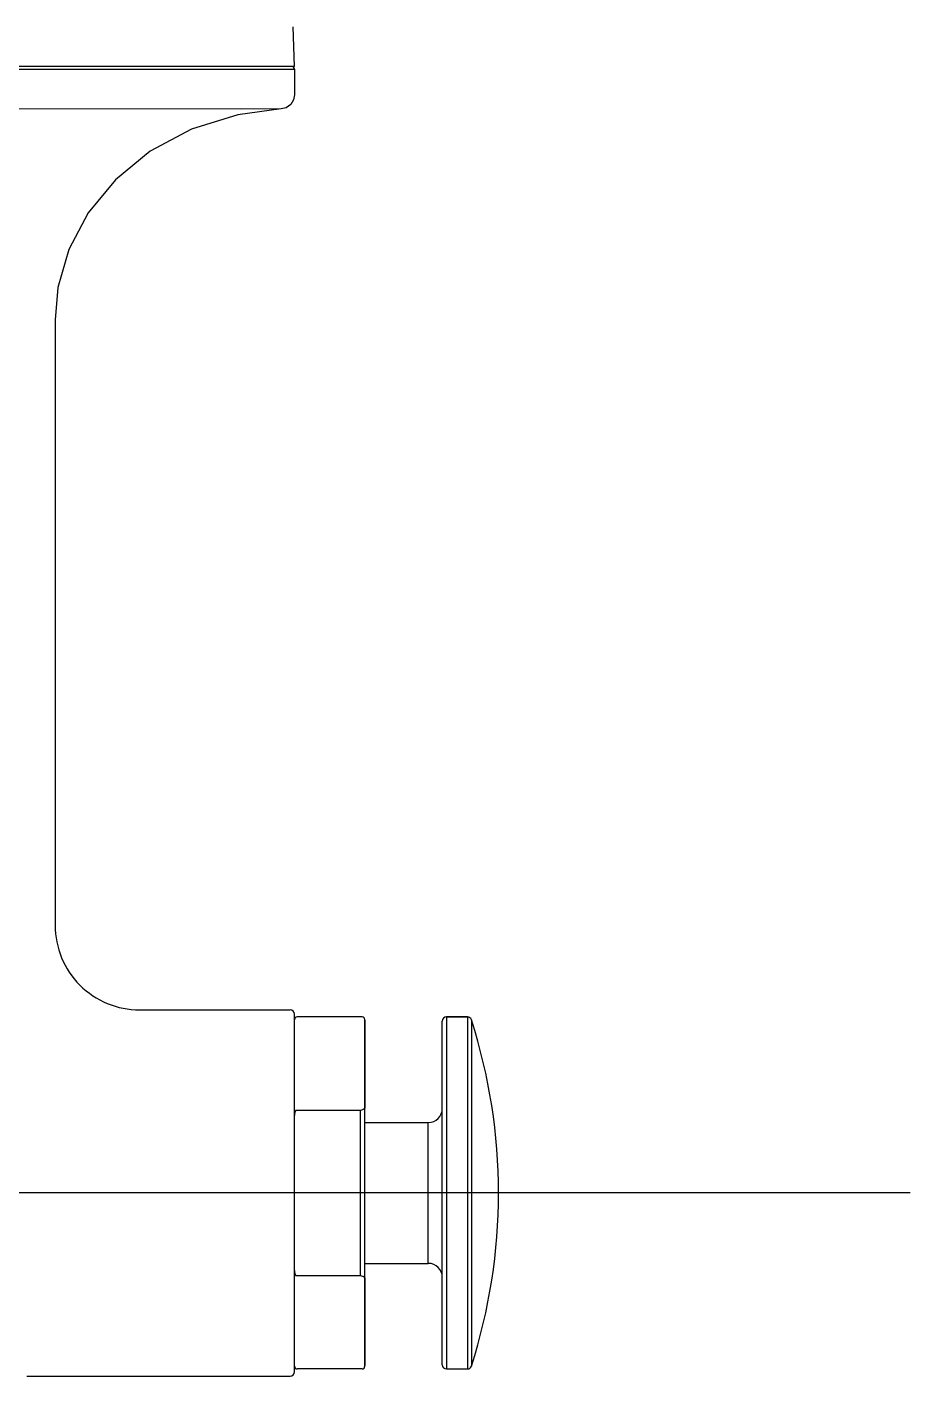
# Model space of a CAD drawing. Header units: millimetres. Extents: x 0 to 3800, y -67 to 2530.
# Drawn here: x 3434.8 to 3499.2, y 908.5 to 1006.8 of the extents above; entities that cross this region are included whole.
import ezdxf
from ezdxf.lldxf.tags import DXFTag

# ---------------------------------------------------------------- set-up
doc = ezdxf.new("R2010")
doc.units = ezdxf.units.MM
doc.layers.add('내부선 및 부속', color=4, linetype='Continuous')
doc.layers.add('중심선', color=1, linetype='DASHED')
tags = doc.linetypes.add('DASHDOT', pattern=[70, 31, -13, 13, -13]).pattern_tags.tags
tags[10:11] = [DXFTag(74, 4), DXFTag(75, 0), DXFTag(340, '0'), DXFTag(46, 0.0), DXFTag(50, 0.0), DXFTag(44, 0.0), DXFTag(45, 0.0)]
tags[8:9] = [DXFTag(74, 4), DXFTag(75, 0), DXFTag(340, '0'), DXFTag(46, 0.0), DXFTag(50, 0.0), DXFTag(44, 0.0), DXFTag(45, 0.0)]
tags[6:7] = [DXFTag(74, 4), DXFTag(75, 0), DXFTag(340, '0'), DXFTag(46, 0.0), DXFTag(50, 0.0), DXFTag(44, 0.0), DXFTag(45, 0.0)]
tags[4:5] = [DXFTag(74, 4), DXFTag(75, 0), DXFTag(340, '0'), DXFTag(46, 0.0), DXFTag(50, 0.0), DXFTag(44, 0.0), DXFTag(45, 0.0)]
tags = doc.linetypes.add('DASHED', pattern=[25.72, 12.86, -12.86]).pattern_tags.tags
tags[6:7] = [DXFTag(74, 4), DXFTag(75, 0), DXFTag(340, '0'), DXFTag(46, 0.0), DXFTag(50, 0.0), DXFTag(44, 0.0), DXFTag(45, 0.0)]
tags[4:5] = [DXFTag(74, 4), DXFTag(75, 0), DXFTag(340, '0'), DXFTag(46, 0.0), DXFTag(50, 0.0), DXFTag(44, 0.0), DXFTag(45, 0.0)]

msp = doc.modelspace()

# ---------------------------------------------------------------- linework, layer by layer
at = {"layer": '내부선 및 부속', "linetype": 'Continuous'}
for p, q in [((3454.321, 1003.924), (3454.23, 1006.798)), ((3454.321, 1003.924), (3361.931, 1003.924)), ((3361.931, 1003.719), (3454.321, 1003.719)), ((3454.321, 1003.719), (3454.321, 1001.845)), ((3450.432, 1000.818), (3430.761, 1000.823)), ((3453.345, 1000.82), (3450.432, 1000.818)), ((3453.715, 1000.909), (3453.345, 1000.82)), ((3436.869, 985.443), (3436.869, 941.304)), ((3436.869, 985.443), (3436.869, 985.442)), ((3436.869, 985.443), (3436.869, 985.442)), ((3443.029, 935.145), (3454.013, 935.145)), ((3443.029, 935.145), (3454.013, 935.145)), ((3454.321, 908.763), (3454.321, 934.837)), ((3459.248, 934.632), (3454.526, 934.632)), ((3459.454, 909.173), (3459.454, 934.426)), ((3459.454, 934.417), (3459.454, 928.027)), ((3465.1, 909.276), (3465.1, 934.324)), ((3465.408, 934.632), (3465.408, 908.968)), ((3465.408, 934.632), (3466.929, 934.632)), ((3466.929, 934.632), (3465.408, 934.632)), ((3466.929, 934.632), (3466.929, 908.968)), ((3467.222, 934.418), (3467.222, 909.182)), ((3459.146, 927.816), (3454.409, 927.816)), ((3459.201, 927.835), (3459.146, 927.816)), ((3459.146, 915.783), (3459.146, 927.816)), ((3459.294, 927.866), (3459.201, 927.835)), ((3459.454, 926.933), (3464.073, 926.933)), ((3464.073, 916.667), (3464.073, 926.933)), ((3459.454, 916.667), (3464.073, 916.667)), ((3454.409, 915.783), (3459.146, 915.783)), ((3459.146, 915.783), (3459.294, 915.734)), ((3459.454, 915.573), (3459.454, 909.221)), ((3459.248, 908.968), (3454.526, 908.968)), ((3465.408, 908.968), (3466.929, 908.968)), ((3434.816, 908.455), (3454.013, 908.455)), ((3434.816, 908.455), (3454.013, 908.455))]:
    msp.add_line(p, q, dxfattribs=at)
at = {"layer": '내부선 및 부속', "linetype": 'Continuous', "flags": 128}
for points in [[(3454.321, 1001.845), (3454.259, 1001.493), (3454.046, 1001.146), (3453.715, 1000.909)], [(3453.345, 1000.82), (3450.181, 1000.404), (3446.803, 999.342), (3443.804, 997.733), (3441.269, 995.667), (3439.275, 993.246), (3437.87, 990.583), (3437.077, 987.805), (3436.869, 985.438)], [(3454.409, 927.816), (3454.407, 927.814), (3454.406, 927.812), (3454.405, 927.81), (3454.403, 927.808), (3454.402, 927.806), (3454.401, 927.804), (3454.4, 927.802), (3454.398, 927.8), (3454.397, 927.798), (3454.396, 927.796), (3454.395, 927.794), (3454.394, 927.791), (3454.392, 927.789), (3454.391, 927.787), (3454.39, 927.785), (3454.389, 927.783), (3454.388, 927.781), (3454.387, 927.779), (3454.386, 927.777), (3454.385, 927.774), (3454.384, 927.772), (3454.383, 927.77), (3454.382, 927.768), (3454.381, 927.766), (3454.38, 927.764), (3454.379, 927.761), (3454.378, 927.759), (3454.377, 927.757), (3454.376, 927.755), (3454.375, 927.753), (3454.374, 927.75), (3454.373, 927.748), (3454.372, 927.746), (3454.371, 927.744), (3454.37, 927.741), (3454.369, 927.739), (3454.368, 927.737), (3454.368, 927.735), (3454.367, 927.733), (3454.366, 927.73), (3454.365, 927.728), (3454.364, 927.726), (3454.363, 927.724), (3454.363, 927.721), (3454.362, 927.719), (3454.361, 927.717), (3454.36, 927.714), (3454.359, 927.712), (3454.359, 927.71), (3454.358, 927.708), (3454.357, 927.705), (3454.356, 927.703), (3454.356, 927.701), (3454.355, 927.698), (3454.354, 927.696), (3454.354, 927.694), (3454.353, 927.692), (3454.352, 927.689), (3454.351, 927.687), (3454.351, 927.685), (3454.35, 927.682), (3454.349, 927.68), (3454.349, 927.678), (3454.348, 927.675), (3454.348, 927.673), (3454.347, 927.671), (3454.346, 927.668), (3454.346, 927.666), (3454.345, 927.664), (3454.345, 927.661), (3454.344, 927.659), (3454.343, 927.657), (3454.343, 927.654), (3454.342, 927.652), (3454.342, 927.65), (3454.341, 927.647), (3454.341, 927.645), (3454.34, 927.643), (3454.34, 927.64), (3454.339, 927.638), (3454.339, 927.636), (3454.338, 927.633), (3454.338, 927.631), (3454.337, 927.629), (3454.337, 927.626), (3454.336, 927.624), (3454.336, 927.622), (3454.335, 927.619), (3454.335, 927.617), (3454.335, 927.614), (3454.334, 927.612), (3454.334, 927.61), (3454.333, 927.607), (3454.333, 927.605), (3454.332, 927.603), (3454.332, 927.6), (3454.332, 927.598), (3454.331, 927.595), (3454.331, 927.593), (3454.331, 927.591), (3454.331, 927.591), (3454.33, 927.588), (3454.33, 927.586), (3454.33, 927.583), (3454.329, 927.581), (3454.329, 927.579), (3454.329, 927.576), (3454.328, 927.574), (3454.328, 927.572), (3454.328, 927.569), (3454.327, 927.567), (3454.327, 927.564), (3454.327, 927.562), (3454.327, 927.56), (3454.326, 927.557), (3454.326, 927.555), (3454.326, 927.552), (3454.326, 927.55), (3454.325, 927.548), (3454.325, 927.545), (3454.325, 927.543), (3454.325, 927.54), (3454.324, 927.538), (3454.324, 927.536), (3454.324, 927.533), (3454.324, 927.531), (3454.324, 927.528), (3454.324, 927.526), (3454.323, 927.524), (3454.323, 927.521), (3454.323, 927.519), (3454.323, 927.516), (3454.323, 927.514), (3454.323, 927.512), (3454.322, 927.509), (3454.322, 927.507), (3454.322, 927.504), (3454.322, 927.502), (3454.322, 927.5), (3454.322, 927.497), (3454.322, 927.495), (3454.322, 927.492), (3454.322, 927.49), (3454.321, 927.488), (3454.321, 927.485), (3454.321, 927.483), (3454.321, 927.48), (3454.321, 927.478), (3454.321, 927.476), (3454.321, 927.473), (3454.321, 927.471), (3454.321, 927.468), (3454.321, 927.466), (3454.321, 927.464), (3454.321, 927.461), (3454.321, 927.459), (3454.321, 927.456), (3454.321, 927.454), (3454.321, 927.452), (3454.321, 927.449), (3454.321, 927.449)], [(3459.454, 928.025), (3459.454, 928.024), (3459.453, 928.022), (3459.453, 928.021), (3459.453, 928.019), (3459.453, 928.018), (3459.453, 928.016), (3459.453, 928.015), (3459.453, 928.013), (3459.453, 928.012), (3459.452, 928.01), (3459.452, 928.009), (3459.452, 928.007), (3459.451, 928.006), (3459.451, 928.005), (3459.451, 928.003), (3459.451, 928.002), (3459.45, 928), (3459.45, 927.999), (3459.449, 927.997), (3459.449, 927.996), (3459.448, 927.994), (3459.448, 927.993), (3459.448, 927.991), (3459.447, 927.99), (3459.446, 927.989), (3459.446, 927.987), (3459.445, 927.986), (3459.445, 927.984), (3459.444, 927.983), (3459.444, 927.982), (3459.443, 927.98), (3459.442, 927.979), (3459.442, 927.977), (3459.441, 927.976), (3459.44, 927.975), (3459.44, 927.973), (3459.439, 927.972), (3459.438, 927.971), (3459.437, 927.969), (3459.437, 927.968), (3459.436, 927.967), (3459.435, 927.965), (3459.434, 927.964), (3459.434, 927.963), (3459.433, 927.961), (3459.432, 927.96), (3459.431, 927.959), (3459.43, 927.957), (3459.429, 927.956), (3459.428, 927.955), (3459.428, 927.954), (3459.427, 927.952), (3459.426, 927.951), (3459.425, 927.95), (3459.424, 927.949), (3459.423, 927.947), (3459.422, 927.946), (3459.421, 927.945), (3459.42, 927.944), (3459.419, 927.943), (3459.418, 927.941), (3459.417, 927.94), (3459.416, 927.939), (3459.415, 927.938), (3459.414, 927.937), (3459.413, 927.936), (3459.412, 927.935), (3459.411, 927.934), (3459.41, 927.932), (3459.409, 927.931), (3459.407, 927.93), (3459.406, 927.929), (3459.405, 927.928), (3459.404, 927.927), (3459.403, 927.926), (3459.402, 927.925), (3459.401, 927.924), (3459.4, 927.923), (3459.399, 927.922), (3459.397, 927.921), (3459.396, 927.92), (3459.395, 927.919), (3459.394, 927.918), (3459.393, 927.917), (3459.392, 927.916), (3459.39, 927.915), (3459.389, 927.914), (3459.388, 927.914), (3459.387, 927.913), (3459.386, 927.912), (3459.384, 927.911), (3459.383, 927.91), (3459.382, 927.909), (3459.381, 927.908), (3459.38, 927.907), (3459.378, 927.907), (3459.377, 927.906), (3459.376, 927.905), (3459.375, 927.904), (3459.373, 927.903), (3459.373, 927.903), (3459.372, 927.902), (3459.371, 927.902), (3459.369, 927.901), (3459.368, 927.9), (3459.367, 927.899), (3459.366, 927.898), (3459.364, 927.898), (3459.363, 927.897), (3459.362, 927.896), (3459.36, 927.895), (3459.359, 927.895), (3459.358, 927.894), (3459.357, 927.893), (3459.355, 927.893), (3459.354, 927.892), (3459.353, 927.891), (3459.351, 927.89), (3459.35, 927.89), (3459.349, 927.889), (3459.347, 927.888), (3459.346, 927.888), (3459.345, 927.887), (3459.343, 927.886), (3459.342, 927.886), (3459.341, 927.885), (3459.339, 927.884), (3459.338, 927.884), (3459.336, 927.883), (3459.335, 927.882), (3459.334, 927.882), (3459.332, 927.881), (3459.331, 927.881), (3459.33, 927.88), (3459.328, 927.879), (3459.327, 927.879), (3459.326, 927.878), (3459.324, 927.877), (3459.323, 927.877), (3459.321, 927.876), (3459.32, 927.876), (3459.319, 927.875), (3459.317, 927.875), (3459.316, 927.874), (3459.314, 927.873), (3459.313, 927.873), (3459.312, 927.872), (3459.31, 927.872), (3459.309, 927.871), (3459.307, 927.871), (3459.306, 927.87), (3459.305, 927.87), (3459.303, 927.869), (3459.302, 927.868), (3459.301, 927.868), (3459.299, 927.867), (3459.298, 927.867), (3459.296, 927.866), (3459.295, 927.866), (3459.294, 927.865), (3459.294, 927.865)], [(3454.321, 916.15), (3454.321, 916.147), (3454.321, 916.145), (3454.321, 916.142), (3454.321, 916.14), (3454.321, 916.138), (3454.321, 916.135), (3454.321, 916.133), (3454.321, 916.131), (3454.321, 916.128), (3454.321, 916.126), (3454.321, 916.123), (3454.321, 916.121), (3454.321, 916.119), (3454.321, 916.116), (3454.321, 916.114), (3454.321, 916.111), (3454.322, 916.109), (3454.322, 916.107), (3454.322, 916.104), (3454.322, 916.102), (3454.322, 916.099), (3454.322, 916.097), (3454.322, 916.094), (3454.322, 916.092), (3454.322, 916.09), (3454.323, 916.087), (3454.323, 916.085), (3454.323, 916.082), (3454.323, 916.08), (3454.323, 916.078), (3454.323, 916.075), (3454.324, 916.073), (3454.324, 916.07), (3454.324, 916.068), (3454.324, 916.066), (3454.324, 916.063), (3454.324, 916.061), (3454.325, 916.058), (3454.325, 916.056), (3454.325, 916.054), (3454.325, 916.051), (3454.326, 916.049), (3454.326, 916.046), (3454.326, 916.044), (3454.326, 916.042), (3454.327, 916.039), (3454.327, 916.037), (3454.327, 916.034), (3454.327, 916.032), (3454.328, 916.03), (3454.328, 916.027), (3454.328, 916.025), (3454.329, 916.023), (3454.329, 916.02), (3454.329, 916.018), (3454.33, 916.015), (3454.33, 916.013), (3454.33, 916.011), (3454.331, 916.008), (3454.331, 916.006), (3454.331, 916.003), (3454.332, 916.001), (3454.332, 915.999), (3454.332, 915.996), (3454.333, 915.994), (3454.333, 915.992), (3454.334, 915.989), (3454.334, 915.987), (3454.335, 915.984), (3454.335, 915.982), (3454.335, 915.98), (3454.336, 915.977), (3454.336, 915.975), (3454.337, 915.973), (3454.337, 915.97), (3454.338, 915.968), (3454.338, 915.966), (3454.339, 915.963), (3454.339, 915.961), (3454.34, 915.958), (3454.34, 915.956), (3454.341, 915.954), (3454.341, 915.951), (3454.342, 915.949), (3454.342, 915.947), (3454.343, 915.944), (3454.343, 915.942), (3454.344, 915.94), (3454.345, 915.937), (3454.345, 915.935), (3454.346, 915.933), (3454.346, 915.93), (3454.347, 915.928), (3454.348, 915.926), (3454.348, 915.923), (3454.349, 915.921), (3454.349, 915.919), (3454.35, 915.916), (3454.351, 915.914), (3454.351, 915.912), (3454.351, 915.912), (3454.352, 915.91), (3454.353, 915.907), (3454.354, 915.905), (3454.354, 915.903), (3454.355, 915.9), (3454.356, 915.898), (3454.356, 915.896), (3454.357, 915.894), (3454.358, 915.891), (3454.359, 915.889), (3454.359, 915.887), (3454.36, 915.884), (3454.361, 915.882), (3454.362, 915.88), (3454.363, 915.878), (3454.363, 915.875), (3454.364, 915.873), (3454.365, 915.871), (3454.366, 915.869), (3454.367, 915.866), (3454.368, 915.864), (3454.368, 915.862), (3454.369, 915.86), (3454.37, 915.857), (3454.371, 915.855), (3454.372, 915.853), (3454.373, 915.851), (3454.374, 915.848), (3454.375, 915.846), (3454.376, 915.844), (3454.377, 915.842), (3454.378, 915.84), (3454.379, 915.837), (3454.38, 915.835), (3454.381, 915.833), (3454.382, 915.831), (3454.383, 915.829), (3454.384, 915.827), (3454.385, 915.824), (3454.386, 915.822), (3454.387, 915.82), (3454.388, 915.818), (3454.389, 915.816), (3454.39, 915.814), (3454.391, 915.812), (3454.392, 915.81), (3454.394, 915.807), (3454.395, 915.805), (3454.396, 915.803), (3454.397, 915.801), (3454.398, 915.799), (3454.4, 915.797), (3454.401, 915.795), (3454.402, 915.793), (3454.403, 915.791), (3454.405, 915.789), (3454.406, 915.787), (3454.407, 915.785), (3454.409, 915.783), (3454.409, 915.783)], [(3459.294, 915.734), (3459.295, 915.733), (3459.296, 915.733), (3459.298, 915.732), (3459.299, 915.732), (3459.301, 915.732), (3459.302, 915.731), (3459.303, 915.731), (3459.305, 915.73), (3459.306, 915.73), (3459.308, 915.729), (3459.309, 915.729), (3459.31, 915.728), (3459.312, 915.728), (3459.313, 915.727), (3459.314, 915.727), (3459.316, 915.726), (3459.317, 915.726), (3459.319, 915.725), (3459.32, 915.725), (3459.321, 915.724), (3459.323, 915.724), (3459.324, 915.723), (3459.325, 915.723), (3459.327, 915.722), (3459.328, 915.721), (3459.329, 915.721), (3459.331, 915.72), (3459.332, 915.719), (3459.333, 915.719), (3459.335, 915.718), (3459.336, 915.717), (3459.337, 915.717), (3459.339, 915.716), (3459.34, 915.715), (3459.341, 915.715), (3459.343, 915.714), (3459.344, 915.713), (3459.345, 915.713), (3459.346, 915.712), (3459.348, 915.711), (3459.349, 915.71), (3459.35, 915.71), (3459.352, 915.709), (3459.353, 915.708), (3459.354, 915.707), (3459.356, 915.706), (3459.357, 915.706), (3459.358, 915.705), (3459.359, 915.704), (3459.361, 915.703), (3459.362, 915.702), (3459.363, 915.702), (3459.365, 915.701), (3459.366, 915.7), (3459.367, 915.699), (3459.368, 915.698), (3459.37, 915.697), (3459.371, 915.696), (3459.372, 915.695), (3459.374, 915.694), (3459.375, 915.694), (3459.376, 915.693), (3459.377, 915.692), (3459.379, 915.691), (3459.38, 915.69), (3459.381, 915.689), (3459.382, 915.688), (3459.384, 915.687), (3459.385, 915.686), (3459.386, 915.685), (3459.387, 915.684), (3459.389, 915.683), (3459.39, 915.682), (3459.391, 915.681), (3459.392, 915.68), (3459.393, 915.679), (3459.395, 915.678), (3459.396, 915.677), (3459.397, 915.676), (3459.398, 915.675), (3459.399, 915.674), (3459.401, 915.672), (3459.402, 915.671), (3459.403, 915.67), (3459.404, 915.669), (3459.405, 915.668), (3459.406, 915.667), (3459.407, 915.666), (3459.409, 915.665), (3459.41, 915.664), (3459.411, 915.662), (3459.412, 915.661), (3459.413, 915.66), (3459.414, 915.659), (3459.415, 915.658), (3459.416, 915.657), (3459.417, 915.655), (3459.418, 915.654), (3459.419, 915.653), (3459.42, 915.652), (3459.42, 915.652), (3459.421, 915.651), (3459.422, 915.649), (3459.423, 915.648), (3459.424, 915.647), (3459.425, 915.646), (3459.426, 915.645), (3459.427, 915.643), (3459.428, 915.642), (3459.429, 915.641), (3459.43, 915.64), (3459.431, 915.638), (3459.432, 915.637), (3459.432, 915.636), (3459.433, 915.634), (3459.434, 915.633), (3459.435, 915.632), (3459.436, 915.631), (3459.436, 915.629), (3459.437, 915.628), (3459.438, 915.627), (3459.439, 915.625), (3459.439, 915.624), (3459.44, 915.623), (3459.441, 915.621), (3459.442, 915.62), (3459.442, 915.619), (3459.443, 915.617), (3459.443, 915.616), (3459.444, 915.615), (3459.445, 915.613), (3459.445, 915.612), (3459.446, 915.611), (3459.446, 915.609), (3459.447, 915.608), (3459.447, 915.606), (3459.448, 915.605), (3459.448, 915.604), (3459.449, 915.602), (3459.449, 915.601), (3459.45, 915.599), (3459.45, 915.598), (3459.45, 915.597), (3459.451, 915.595), (3459.451, 915.594), (3459.451, 915.592), (3459.452, 915.591), (3459.452, 915.59), (3459.452, 915.588), (3459.452, 915.587), (3459.453, 915.585), (3459.453, 915.584), (3459.453, 915.582), (3459.453, 915.581), (3459.453, 915.579), (3459.453, 915.578), (3459.453, 915.576), (3459.454, 915.575), (3459.454, 915.574), (3459.454, 915.572), (3459.454, 915.572)]]:
    msp.add_lwpolyline(points, dxfattribs=at)
at = {"layer": '내부선 및 부속', "linetype": 'Continuous'}
for centre, radius, start, end in [((3454.116, 1003.719), 0.205, 0, 90), ((3443.029, 941.304), 6.159, 179.99948, 270.00022), ((3454.013, 934.837), 0.308, 0, 90), ((3454.526, 934.426), 0.205, 90, 180), ((3459.248, 934.426), 0.205, 0, 90), ((3465.408, 934.324), 0.308, 90, 180), ((3466.929, 934.324), 0.308, 17.8678, 90), ((3428.08, 921.8), 41.126, 342.1322, 17.8678), ((3464.073, 927.959), 1.027, 270, 0), ((3464.073, 915.641), 1.027, 0, 90), ((3454.013, 908.763), 0.308, 270, 0), ((3454.526, 909.173), 0.205, 180, 270), ((3459.248, 909.173), 0.205, 270, 0), ((3465.408, 909.276), 0.308, 180, 270), ((3466.929, 909.276), 0.308, 270, 342.1322)]:
    msp.add_arc(centre, radius, start, end, dxfattribs=at)
at = {"layer": '중심선', "linetype": 'DASHDOT'}
msp.add_line((3499.206, 921.8), (3408.126, 921.8), dxfattribs=at)

doc.saveas('drawing.dxf')
